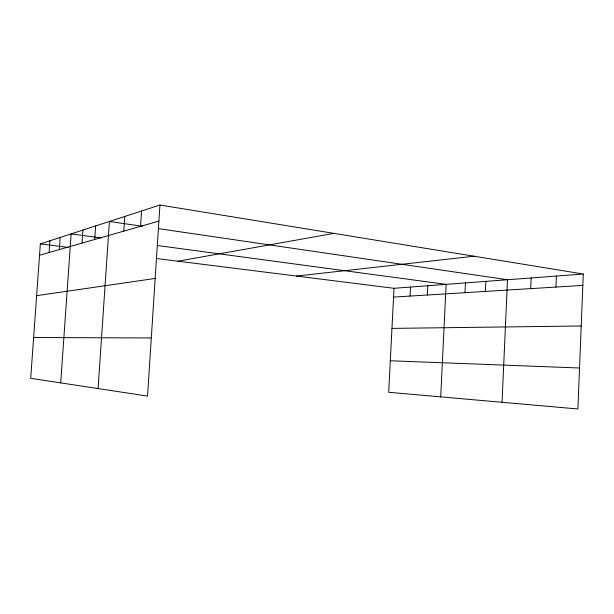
<?xml version="1.0" encoding="UTF-8"?>
<svg xmlns="http://www.w3.org/2000/svg" width="614" height="614" viewBox="0 0 614 614"><rect width="100%" height="100%" fill="white"/><g stroke="black" fill="none" stroke-linecap="round" stroke-linejoin="round"><path stroke-width="0.92" d="M583.3 274.021L577.897 408.978L388.7 392.292L394.004 288.304L583.3 274.021L159.939 205.022L40.347 243.919L30.7 378.316L147.529 396.091L159.939 205.022M530.711 288.618L531.171 277.95M555.931 287.06L556.391 276.047M502.052 402.285L507.494 279.738L158.343 228.623M485.398 291.42L485.858 281.373M440.714 396.882L446.117 284.374L157.123 245.477M464.975 292.678L465.427 282.916M427.367 295.004L427.82 285.756M410.022 296.078L410.474 287.06M140.552 226.343L141.565 211.001M98.079 388.57L109.415 221.462L142.532 226.305M123.805 231.14L124.788 216.458M82.038 243.09L82.944 230.066M94.733 239.46L95.661 225.929M49.089 252.523L49.918 240.811M59.305 249.599L60.164 237.48M60.709 382.883L71.14 233.903L101.364 237.971M39.534 255.255L158.896 221.094M177.976 261.196L333.947 233.381M36.633 295.672L155.173 278.449M296.47 276.07L474.092 256.222M393.551 297.092L582.847 285.403M391.955 328.39L581.22 325.988M33.632 337.516L151.305 337.946M390.304 360.763L579.539 368.001M40.347 243.919L68.116 247.404M156.217 258.463L394.004 288.304"/></g></svg>
